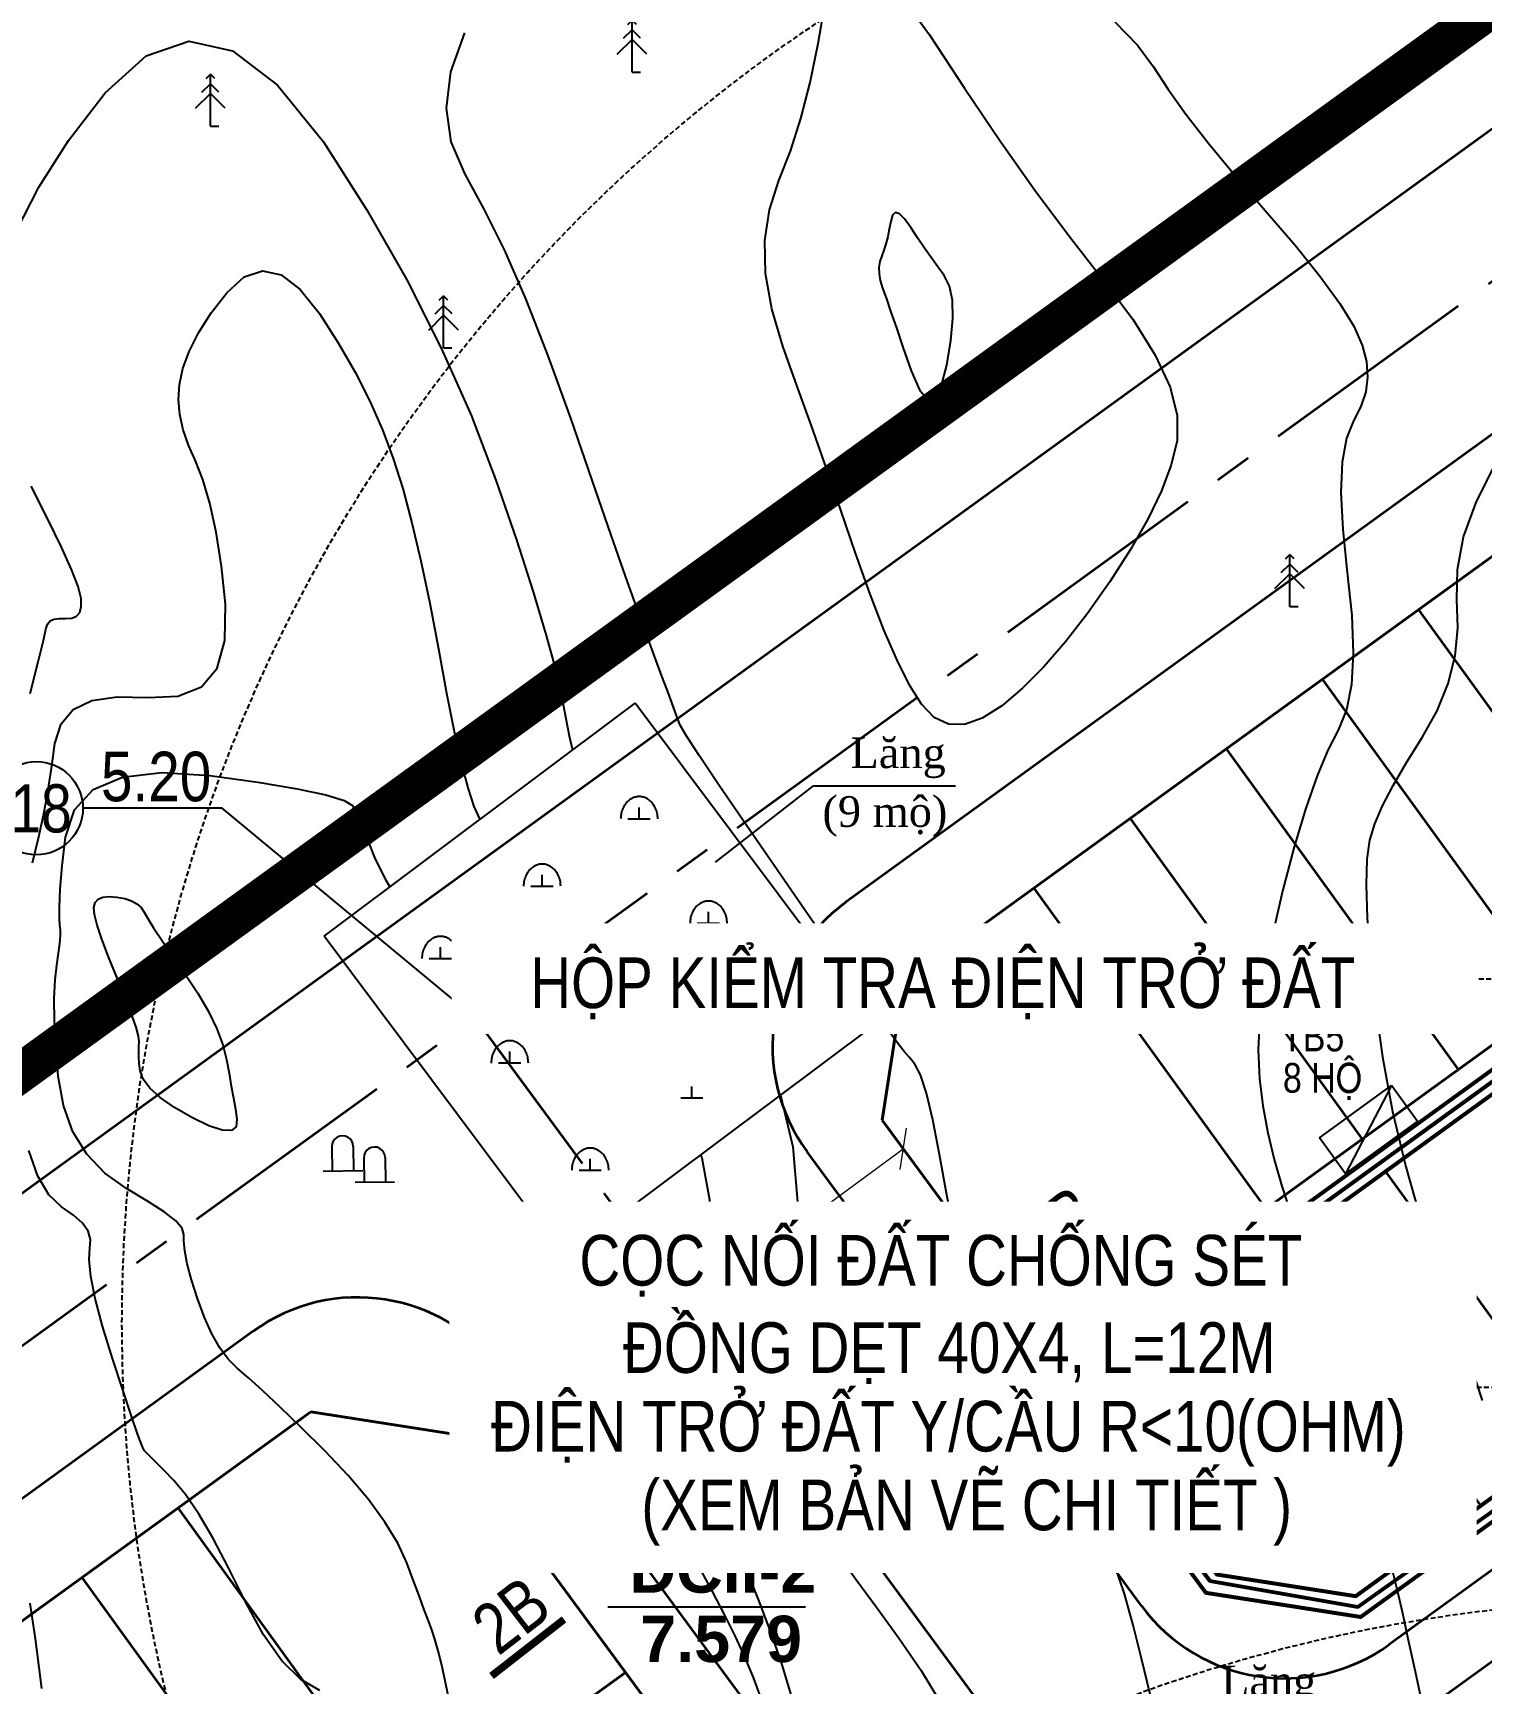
# Model space of a CAD drawing. Extents: x 22709 to 568895, y -41029 to 1932533.
# Drawn here: x 560714.5 to 560787.7, y 1931051.6 to 1931135 of the extents above; entities that cross this region are included whole.
import ezdxf
from ezdxf.enums import TextEntityAlignment as Align

# ---------------------------------------------------------------- set-up
doc = ezdxf.new("R2010")
doc.units = ezdxf.units.MI
doc.header["$MEASUREMENT"] = 0
doc.set_wipeout_variables(frame=1)
doc.header["$PDMODE"] = 1
for name, pattern in [('BORDER2', [0.875, 0.25, -0.125, 0.25, -0.125, 0, -0.125]), ('CENTER2', [1.125, 0.75, -0.125, 0.125, -0.125]), ('CONTINOUS', [0]), ('DASHED2', [0.375, 0.25, -0.125])]:
    doc.linetypes.add(name, pattern=pattern)
doc.layers.get('0').update_dxf_attribs({"color": 8, "linetype": 'CONTINUOUS'})
doc.layers.get('DEFPOINTS').update_dxf_attribs({"color": 8, "linetype": 'CONTINUOUS'})
for name, color, linetype, lineweight in [('1-chieu dai', 8, 'CONTINUOUS', 40), ('1-nghiktHC', 8, 'CONTINUOUS', 60), ('10-TIM', 8, 'CENTER2', 35), ('13-PLO', 8, 'CONTINUOUS', 35), ('4-LE TRONG', 8, 'CONTINUOUS', 40), ('7-LE NGOAI', 8, 'CONTINUOUS', 35), ('D-S-DÂY ĐIỆN 1.5', 200, 'DASHED2', 40), ('EC04', 8, 'CONTINUOUS', 53)]:
    doc.layers.add(name, color=color, linetype=linetype, lineweight=lineweight)
for name, color, linetype in [('1-chieurong', 8, 'CONTINUOUS'), ('1-cotTK', 8, 'CONTINUOUS'), ('1-RANH GIOI QH DX', 8, 'BORDER2'), ('1-toado', 8, 'CONTINUOUS'), ('CHUDIEN', 8, 'CONTINUOUS'), ('DCII', 8, 'CONTINUOUS'), ('DIA VAT', 8, 'CONTINOUS'), ('DM CON', 8, 'CONTINUOUS'), ('ELEC - TEXT', 84, 'CONTINUOUS'), ('lang mo', 8, 'CONTINUOUS'), ('MATCAT', 8, 'CONTINUOUS'), ('MO DL', 8, 'CONTINOUS'), ('PHI LAO', 8, 'CONTINUOUS'), ('Thietbidien', 8, 'CONTINUOUS')]:
    doc.layers.add(name, color=color, linetype=linetype)
doc.styles.add('Do doc', font='VHARIALN.TTF', dxfattribs={"width": 0.9, "oblique": 0.6})
doc.styles.add('HHH', font='VNTIMEI.TTF', dxfattribs={"height": 0.5})
doc.styles.add('K1', font='VHARIALN.TTF', dxfattribs={"height": 250})
doc.styles.add('L1', font='vntimeh.shx', dxfattribs={"width": 0.7})
doc.styles.add('nha', font='VHARIALB.TTF', dxfattribs={"height": 1})
doc.styles.get("Standard").update_dxf_attribs({"font": 'vntimeh.shx'})
doc.styles.add('Tung', font='VHARIAL.TTF', dxfattribs={"width": 0.8})
doc.styles.add('VNARIAL', font='VHARIALN.TTF')
doc.linetypes.add('EN04M', pattern='A,4.505489,-0.889973,2.289537,[1,CHEO22.shx,S=0.898128,R=0,X=0,Y=0.012726],2.215951,-0.947487,["0.4KV",Standard,S=2,R=359.997854,X=0,Y=-0.812412],-8.615751,2.099566,[1,CHEO22.shx,S=0.898128,R=0,X=0,Y=-0.055311],2.405923,-0.889973', length=24.85965)
doc.dimstyles.new('chieu rong', dxfattribs={"dimtxt": 1.5, "dimasz": 1.5, "dimexe": 1, "dimexo": 1, "dimgap": 0.3, "dimtad": 1, "dimdec": 1, "dimzin": 0, "dimdsep": 46, "dimtxsty": 'L1', "dimblk": 'OBLIQUE', "dimcen": 1, "dimclrd": 37, "dimclre": 37, "dimclrt": 7, "dimadec": 0, "dimazin": 0, "dimtfac": 1, "dimtdec": 1, "dimtofl": 0, "dimtmove": 2, "dimatfit": 3, "dimldrblk": 'ARCHTICK', "dimfxl": 1, "dimtfill": 1, "dimtolj": 1, "dimtzin": 0, "dimlwd": 5, "dimlwe": 5, "dimarcsym": 0})
doc.dimstyles.get("Standard").update_dxf_attribs({"dimtxt": 0.18, "dimasz": 0.18, "dimexe": 0.18, "dimexo": 0.0625, "dimgap": 0.09, "dimtad": 0, "dimtih": 1, "dimtoh": 1, "dimdec": 4, "dimzin": 0, "dimdsep": 46, "dimtxsty": 'Standard', "dimcen": 0.09, "dimadec": 0, "dimazin": 0, "dimtfac": 1, "dimtdec": 4, "dimtofl": 0, "dimtmove": 0, "dimatfit": 3, "dimfxl": 1, "dimtolj": 1, "dimtzin": 0, "dimarcsym": 0})

# ---------------------------------------------------------------- blocks, each defined once
blk = doc.blocks.new('mo dl')
at = {"layer": 'MO DL', "linetype": 'Continuous'}
for p, q in [((567245.326, 1932453.97), (567245.326, 1932452.739)), ((567246.405, 1932453.97), (567246.405, 1932452.739)), ((567244.863, 1932452.739), (567246.868, 1932452.739))]:
    blk.add_line(p, q, dxfattribs=at)
blk.add_ellipse((567245.865, 1932453.97), major_axis=(0.54, 0), ratio=0.999995, start_param=-0.000013, end_param=3.14158, dxfattribs=at)
blk = doc.blocks.new('PL')
at = {"layer": 'PHI LAO', "color": 250, "linetype": 'Continuous'}
blk.add_line((569625.727, 1929989.672), (569626.147, 1929989.672), dxfattribs=at)
for points in [[(569625.508, 1929992.078), (569625.727, 1929992.297)], [(569625.946, 1929992.078), (569625.727, 1929992.297)], [(569625.727, 1929989.672), (569625.727, 1929992.297)], [(569624.977, 1929990.575), (569625.727, 1929991.325)], [(569625.301, 1929991.387), (569625.727, 1929991.813)], [(569626.153, 1929991.387), (569625.727, 1929991.813)], [(569626.477, 1929990.575), (569625.727, 1929991.325)]]:
    blk.add_lwpolyline(points, dxfattribs=at)
blk = doc.blocks.new('_Oblique')
at = {"color": 0, "linetype": 'ByBlock', "lineweight": -2}
blk.add_line((-0.5, -0.5), (0.5, 0.5), dxfattribs=at)
blk = doc.blocks.new('*D50')
at = {"layer": '1-chieurong', "color": 37, "lineweight": 5, "transparency": 16777216}
for p, q in [((568113.643, 1931066.953), (568113.643, 1931066.953)), ((568092.497, 1931050.135), (568114.236, 1931066.148))]:
    blk.add_line(p, q, dxfattribs=at)
at = {"layer": 'DEFPOINTS', "color": 0, "lineweight": -3, "transparency": 16777216}
for p in [(568114.236, 1931066.148), (568114.236, 1931066.148), (568092.497, 1931050.135)]:
    blk.add_point(p, dxfattribs=at)
at = {"layer": '1-chieurong', "color": 37, "lineweight": 5, "transparency": 16777216, "xscale": 1.5, "yscale": 1.5, "zscale": 1.5}
for p, rotation in [((568114.236, 1931066.148), 36.37556450031874), ((568092.497, 1931050.135), 216.3755645003187)]:
    blk.add_blockref('_Oblique', p, dxfattribs=dict(at, rotation=rotation))
at = {"layer": '1-chieurong', "color": 7, "lineweight": -3, "transparency": 16777216, "insert": (568102.744, 1931058.987), "char_height": 1.5, "attachment_point": 5, "rotation": 36.37556, "style": 'L1', "bg_fill": 3, "box_fill_scale": 1.25, "bg_fill_color": 9, "bg_fill_true_color": 13158600, "bg_fill_transparency": 0}
blk.add_mtext('\\A1;27.0', dxfattribs=at)
blk = doc.blocks.new('_ARCHTICK')
at = {"color": 0, "linetype": 'ByBlock', "const_width": 0.15}
blk.add_lwpolyline([(-0.5, -0.5), (0.5, 0.5)], dxfattribs=at)
blk = doc.blocks.new('Tu ha the')
at = {"color": 1, "linetype": 'CONTINOUS'}
blk.add_solid([(-1.5, -0.368), (1.5, 1.132), (-1.5, 1.132), (-1.5, -0.368)], dxfattribs=at)
at = {"layer": 'Thietbidien', "color": 1}
for p, q in [((-1.5, -0.368), (-1.5, 1.132)), ((-1.5, 1.132), (1.5, 1.132)), ((1.5, 1.132), (-1.5, -0.368)), ((1.5, -0.368), (1.5, 1.132)), ((-1.5, -0.368), (1.5, -0.368))]:
    blk.add_line(p, q, dxfattribs=at)
blk = doc.blocks.new('A$C5C0861BC')
at = {"layer": '1-nghiktHC', "color": 8, "lineweight": -3, "const_width": 0.2, "flags": 128}
for points in [[(114.585, 375.345), (34.086, 317.064)], [(115.171, 374.535), (34.674, 316.252), (41.495, 306.992), (48.511, 305.898), (64.569, 317.509)], [(34.07, 315.386), (40.934, 306.068), (48.763, 304.847), (64.571, 316.276)]]:
    blk.add_lwpolyline(points, dxfattribs=at)
blk = doc.blocks.new('tmb')
at = {"layer": '1-cotTK', "lineweight": -3, "ltscale": 15, "flags": 128}
blk.add_lwpolyline([(568092.594, 1931072.765), (568079.804, 1931083.359), (568072.762, 1931083.359)], dxfattribs=at)
at = {"layer": '1-RANH GIOI QH DX', "linetype": 'DASHED2', "ltscale": 30, "const_width": 2}
blk.add_lwpolyline([(568411.678, 1930949.543), (568385.601, 1930982.494), (568352.821, 1931025.773), (568320.86, 1931069.918), (568234.454, 1931189.276), (567924.026, 1930964.64), (568247.697, 1930518.199), (568559.192, 1930762.669), (568544.947, 1930780.727), (568483.932, 1930858.072), (568469.374, 1930876.529)], close=True, dxfattribs=at)
at = {"layer": '1-toado'}
blk.add_circle((568070.406, 1931083.359), 2.357, dxfattribs=at)
at = {"layer": '10-TIM', "ltscale": 15, "extrusion": (-0.041472, 0.057309, 0.997495)}
for p, q in [((568265.331, 1931197.787), (567900.788, 1930933.94)), ((568231.426, 1931103.502), (567963.786, 1930909.79))]:
    blk.add_line(p, q, dxfattribs=at)
at = {"layer": '10-TIM', "ltscale": 15}
blk.add_line((568408.265, 1930644.217), (568092.594, 1931072.765), dxfattribs=at)
at = {"layer": '13-PLO'}
for p, q in [((568140.284, 1931093.394), (568152.017, 1931077.187)), ((568135.423, 1931089.876), (568147.157, 1931073.669)), ((568130.563, 1931086.358), (568142.297, 1931070.15)), ((568125.702, 1931082.84), (568137.437, 1931066.631)), ((568120.842, 1931079.322), (568132.57, 1931063.122)), ((568138.61, 1931065.011), (568148.286, 1931051.646)), ((568133.75, 1931061.493), (568143.426, 1931048.128))]:
    blk.add_line(p, q, dxfattribs=at)
at = {"layer": '13-PLO', "flags": 128}
for points in [[(568077.566, 1931048.001), (568089.293, 1931031.799)], [(568072.706, 1931044.483), (568084.433, 1931028.282)]]:
    blk.add_lwpolyline(points, dxfattribs=at)
at = {"layer": '4-LE TRONG', "extrusion": (-0.041472, 0.057309, 0.997495)}
for p, q in [((568230.379, 1931186.378), (567894.192, 1930943.054)), ((568195.369, 1931133.263), (568114.254, 1931074.554)), ((568084.28, 1931052.86), (567954.241, 1930958.741))]:
    blk.add_line(p, q, dxfattribs=at)
at = {"layer": '4-LE TRONG', "ltscale": 0.5}
for p, q in [((568211.148, 1931119.995), (568122.065, 1931055.519)), ((568212.321, 1931118.375), (568123.251, 1931053.909)), ((568137.088, 1931043.555), (568217.947, 1931102.078)), ((568114.254, 1931074.554), (568113.169, 1931067.597)), ((568130.072, 1931044.649), (568113.169, 1931067.597)), ((568084.28, 1931052.86), (568091.296, 1931051.766)), ((568108.199, 1931028.818), (568091.296, 1931051.766)), ((568137.088, 1931043.555), (568130.072, 1931044.649))]:
    blk.add_line(p, q, dxfattribs=at)
at = {"layer": '4-LE TRONG'}
blk.add_line((568100.192, 1931039.688), (567961.93, 1930939.617), dxfattribs=at)
at = {"layer": '7-LE NGOAI', "ltscale": 0.5, "extrusion": (-0.041472, 0.057309, 0.997495)}
for p, q in [((568235.741, 1931184.086), (567897.123, 1930939.003)), ((568191.633, 1931136.731), (568111.349, 1931078.624)), ((568218.898, 1931099.064), (568138.806, 1931041.095)), ((568081.375, 1931056.93), (567949.692, 1930961.621))]:
    blk.add_line(p, q, dxfattribs=at)
at = {"layer": '7-LE NGOAI', "ltscale": 15}
for p, q in [((568126.283, 1931043.048), (568109.38, 1931065.996)), ((568110.802, 1931032.029), (568093.898, 1931054.977))]:
    blk.add_line(p, q, dxfattribs=at)
for centre, start, end in [((568116.626, 1931071.333), 125.8961, 216.37556), ((568133.529, 1931048.386), 216.37556, 305.8961)]:
    blk.add_arc(centre, 9, start, end, dxfattribs=at)
at = {"layer": '7-LE NGOAI', "ltscale": 0.5}
blk.add_arc((568086.652, 1931049.639), 9, 36.37556, 125.8961, dxfattribs=at)
at = {"layer": 'DCII', "linetype": 'Continuous'}
blk.add_line((568099.309, 1931043.002), (568109.297, 1931043.002), dxfattribs=at)
at = {"layer": 'DM CON'}
for points, elevation in [([(568143.529, 1931053.423), (568142.894, 1931055.328), (568142.132, 1931057.539), (568141.26, 1931060.034), (568140.389, 1931062.683), (568139.628, 1931065.354), (568138.997, 1931068.025), (568138.496, 1931070.687), (568138.126, 1931073.312), (568137.87, 1931075.739), (568137.712, 1931077.808), (568137.651, 1931079.493), (568137.685, 1931080.794), (568137.82, 1931081.749), (568138.075, 1931082.572), (568138.469, 1931083.481), (568139.007, 1931084.51), (568139.683, 1931085.667), (568140.473, 1931086.942), (568141.224, 1931088.291), (568141.786, 1931089.666), (568142.134, 1931091.059), (568142.269, 1931092.472), (568142.232, 1931093.911), (568142.255, 1931095.43), (568142.57, 1931097.079), (568143.217, 1931098.868), (568144.191, 1931100.797)], 4), ([(568124.936, 1931123.106), (568126.078, 1931121.922), (568126.885, 1931120.832), (568127.614, 1931119.712), (568128.521, 1931118.436), (568129.65, 1931116.982), (568131.001, 1931115.354), (568132.539, 1931113.577), (568134.05, 1931111.818), (568135.318, 1931110.24), (568136.308, 1931108.874), (568137.015, 1931107.72), (568137.447, 1931106.766), (568137.661, 1931105.936), (568137.714, 1931105.151), (568137.617, 1931104.399), (568137.374, 1931103.672), (568137.008, 1931102.943), (568136.65, 1931102.056), (568136.428, 1931100.856), (568136.364, 1931099.317), (568136.458, 1931097.443), (568136.687, 1931095.281), (568136.91, 1931093.108), (568136.989, 1931091.202), (568136.901, 1931089.607), (568136.641, 1931088.326), (568136.222, 1931087.312), (568135.707, 1931086.291), (568135.158, 1931084.991), (568134.588, 1931083.364), (568134, 1931081.412), (568133.408, 1931079.171), (568132.883, 1931076.874), (568132.497, 1931074.753), (568132.263, 1931072.848), (568132.182, 1931071.162), (568132.247, 1931069.682), (568132.423, 1931068.313), (568132.674, 1931066.961), (568132.993, 1931065.609), (568133.379, 1931064.252), (568133.832, 1931062.867), (568134.348, 1931061.327), (568134.924, 1931059.507), (568135.559, 1931057.386), (568136.251, 1931054.969), (568136.988, 1931052.305), (568137.696, 1931049.681), (568138.304, 1931047.385), (568138.8, 1931045.464), (568139.185, 1931043.916), (568139.473, 1931042.681), (568139.753, 1931041.403), (568140.113, 1931039.725), (568140.568, 1931037.588)], 4.5), ([(568126.715, 1931038.583), (568126.281, 1931040.387), (568125.854, 1931042.073), (568125.421, 1931043.656), (568124.891, 1931045.236), (568124.178, 1931046.909), (568123.267, 1931048.694), (568122.161, 1931050.593), (568120.888, 1931052.602), (568119.619, 1931054.702), (568118.524, 1931056.872), (568117.632, 1931059.108), (568116.946, 1931061.403), (568116.453, 1931063.722), (568116.074, 1931065.862), (568115.73, 1931067.621), (568115.408, 1931068.965), (568115.106, 1931069.892), (568114.821, 1931070.434), (568114.551, 1931070.767), (568114.29, 1931071.073), (568114.038, 1931071.381), (568113.79, 1931071.705), (568113.52, 1931072.079), (568113.079, 1931072.711), (568112.319, 1931073.806), (568111.215, 1931075.399), (568109.772, 1931077.483), (568108.042, 1931079.984), (568106.328, 1931082.47), (568104.935, 1931084.511), (568103.913, 1931086.034), (568103.267, 1931087.035), (568102.965, 1931087.566), (568102.812, 1931087.94), (568102.616, 1931088.468), (568102.344, 1931089.205), (568101.988, 1931090.163), (568101.545, 1931091.359), (568100.99, 1931092.879), (568100.301, 1931094.81), (568099.474, 1931097.165), (568098.511, 1931099.938), (568097.424, 1931103.07), (568096.285, 1931106.226), (568095.169, 1931109.068), (568094.088, 1931111.541), (568093.05, 1931113.641), (568092.087, 1931115.401), (568091.387, 1931117.034), (568091.138, 1931118.749), (568091.37, 1931120.584), (568092.079, 1931122.545)], 5.5), ([(568113.928, 1931124.716), (568115.56, 1931122.45), (568117.336, 1931119.747), (568119.122, 1931117.102), (568120.894, 1931114.6), (568122.644, 1931112.256), (568124.344, 1931110.074), (568125.839, 1931108.07), (568126.976, 1931106.257), (568127.728, 1931104.637), (568128.093, 1931103.207), (568128.086, 1931101.944), (568127.789, 1931100.72), (568127.288, 1931099.405), (568126.598, 1931097.977), (568125.724, 1931096.437), (568124.68, 1931094.805), (568123.555, 1931093.205), (568122.436, 1931091.763), (568121.337, 1931090.501), (568120.261, 1931089.423), (568119.215, 1931088.54), (568118.228, 1931087.913), (568117.327, 1931087.6), (568116.519, 1931087.613), (568115.801, 1931087.952), (568115.166, 1931088.614), (568114.56, 1931089.582), (568113.928, 1931090.836), (568113.263, 1931092.372), (568112.562, 1931094.186), (568111.829, 1931096.253), (568111.081, 1931098.433), (568110.334, 1931100.586), (568109.591, 1931102.685), (568108.858, 1931104.728), (568108.152, 1931106.708), (568107.587, 1931108.601), (568107.276, 1931110.385), (568107.237, 1931112.053), (568107.469, 1931113.611), (568107.948, 1931115.078), (568108.529, 1931116.575), (568109.066, 1931118.223), (568109.535, 1931120.04), (568109.936, 1931122.016), (568110.296, 1931124.064)], 4.5), ([(568070.687, 1931038.868), (568070.556, 1931039.929), (568070.36, 1931041.38), (568070.103, 1931043.191)], 6), ([(568070.093, 1931089.159), (568070.508, 1931090.768), (568070.769, 1931091.838), (568070.892, 1931092.403), (568070.97, 1931092.664), (568071.1, 1931092.825), (568071.296, 1931092.92), (568071.559, 1931092.958), (568071.88, 1931092.951), (568072.194, 1931092.964), (568072.438, 1931093.063), (568072.601, 1931093.258), (568072.68, 1931093.555), (568072.666, 1931093.966), (568072.517, 1931094.565), (568072.19, 1931095.427), (568071.678, 1931096.563), (568070.985, 1931097.972), (568070.141, 1931099.634)], 6), ([(568069.407, 1931112.542), (568070.539, 1931114.748), (568072.04, 1931117.107), (568073.889, 1931119.519), (568075.955, 1931121.391), (568078.11, 1931122.129), (568080.33, 1931121.635), (568082.608, 1931119.908), (568084.92, 1931117.039), (568087.138, 1931113.577), (568089.133, 1931110.071), (568090.883, 1931106.615), (568092.384, 1931103.232), (568093.641, 1931099.949), (568094.68, 1931096.918), (568095.527, 1931094.29), (568096.188, 1931092.091), (568096.665, 1931090.322), (568096.97, 1931088.964), (568097.176, 1931087.901), (568097.353, 1931087.02), (568097.512, 1931086.302)], 6), ([(568103.993, 1931065.838), (568104.046, 1931065.688), (568104.441, 1931063.572), (568104.559, 1931061.252), (568104.422, 1931058.779), (568104.169, 1931056.462), (568103.937, 1931054.607), (568103.75, 1931053.266), (568103.612, 1931052.439), (568103.524, 1931052.081), (568103.487, 1931051.914), (568103.503, 1931051.66), (568103.571, 1931051.272), (568103.691, 1931050.745), (568103.859, 1931050.096), (568104.046, 1931049.433), (568104.225, 1931048.865), (568104.39, 1931048.409), (568104.543, 1931048.067), (568104.685, 1931047.826), (568104.835, 1931047.607), (568105.013, 1931047.331), (568105.221, 1931046.986), (568105.46, 1931046.565), (568105.733, 1931046.056), (568106.06, 1931045.381), (568106.458, 1931044.461), (568106.929, 1931043.284), (568107.472, 1931041.852), (568108.067, 1931040.181), (568108.61, 1931038.378)], 6.5), ([(568084.736, 1931038.779), (568083.774, 1931039.33), (568082.826, 1931040.266), (568081.896, 1931041.59), (568080.988, 1931043.253), (568080.124, 1931044.977), (568079.326, 1931046.482), (568078.599, 1931047.719), (568077.943, 1931048.683), (568077.362, 1931049.385), (568076.866, 1931049.897), (568076.47, 1931050.292), (568076.174, 1931050.582), (568075.976, 1931050.777), (568075.862, 1931050.908), (568075.742, 1931051.168), (568075.529, 1931051.749), (568075.206, 1931052.682), (568074.776, 1931053.965), (568074.256, 1931055.553), (568073.755, 1931057.179), (568073.382, 1931058.576), (568073.156, 1931059.7), (568073.075, 1931060.546), (568073.117, 1931061.132), (568073.148, 1931061.573), (568073.031, 1931061.984), (568072.744, 1931062.387), (568072.288, 1931062.789), (568071.68, 1931063.217), (568071.039, 1931063.825), (568070.481, 1931064.768), (568070.025, 1931066.07)], 6.5), ([(568070.207, 1931080.609), (568070.516, 1931081.847), (568070.785, 1931083.08), (568071.007, 1931084.293), (568071.185, 1931085.482), (568071.347, 1931086.627), (568071.655, 1931087.62), (568072.269, 1931088.352), (568073.217, 1931088.807), (568074.494, 1931088.989), (568076.047, 1931088.954), (568077.569, 1931089.017), (568078.753, 1931089.494), (568079.545, 1931090.437), (568079.941, 1931091.846), (568079.966, 1931093.67), (568079.769, 1931095.598), (568079.5, 1931097.317), (568079.186, 1931098.776), (568078.832, 1931099.968), (568078.449, 1931100.911), (568078.097, 1931101.715), (568077.832, 1931102.49), (568077.666, 1931103.257), (568077.6, 1931104.02), (568077.64, 1931104.784), (568077.809, 1931105.583), (568078.133, 1931106.449), (568078.614, 1931107.387), (568079.252, 1931108.391), (568080.039, 1931109.416), (568080.918, 1931110.212), (568081.834, 1931110.526), (568082.778, 1931110.316), (568083.747, 1931109.582), (568084.73, 1931108.362), (568085.674, 1931106.889), (568086.522, 1931105.398), (568087.266, 1931103.927), (568087.906, 1931102.481), (568088.448, 1931101.043), (568088.932, 1931099.514), (568089.398, 1931097.791), (568089.854, 1931095.858), (568090.3, 1931093.721), (568090.734, 1931091.418), (568091.149, 1931089.182), (568091.533, 1931087.247), (568091.888, 1931085.652), (568092.215, 1931084.397), (568092.531, 1931083.445), (568092.83, 1931082.797)], 6.5), ([(568100.103, 1931062.925), (568100.182, 1931062.704), (568100.346, 1931061.832), (568100.394, 1931060.876), (568100.335, 1931059.857), (568100.217, 1931058.897), (568100.087, 1931058.119), (568099.952, 1931057.543), (568099.817, 1931057.166), (568099.69, 1931056.95), (568099.62, 1931056.679), (568099.657, 1931056.132), (568099.809, 1931055.273), (568100.076, 1931054.104), (568100.448, 1931052.664), (568100.863, 1931051.193), (568101.26, 1931049.932), (568101.627, 1931048.921), (568101.966, 1931048.162), (568102.281, 1931047.626), (568102.615, 1931047.139), (568103.009, 1931046.528), (568103.47, 1931045.763), (568103.996, 1931044.841), (568104.581, 1931043.775), (568105.171, 1931042.647), (568105.717, 1931041.539), (568106.21, 1931040.465), (568106.646, 1931039.427), (568107.024, 1931038.423)], 7), ([(568091.302, 1931038.197), (568091.093, 1931039.184), (568090.901, 1931040.048), (568090.724, 1931040.774), (568090.558, 1931041.364), (568090.399, 1931041.836), (568090.227, 1931042.296), (568090.019, 1931042.853), (568089.771, 1931043.525), (568089.481, 1931044.315), (568089.137, 1931045.219), (568088.676, 1931046.217), (568088.032, 1931047.287), (568087.197, 1931048.427), (568086.173, 1931049.633), (568084.985, 1931050.885), (568083.787, 1931052.075), (568082.731, 1931053.096), (568081.843, 1931053.929), (568081.126, 1931054.575), (568080.569, 1931055.058), (568080.11, 1931055.515), (568079.686, 1931056.085), (568079.284, 1931056.79), (568078.906, 1931057.63), (568078.554, 1931058.586), (568078.257, 1931059.53), (568078.04, 1931060.336), (568077.909, 1931060.984), (568077.859, 1931061.473), (568077.866, 1931061.82), (568077.783, 1931062.128), (568077.461, 1931062.502), (568076.877, 1931062.958), (568076.032, 1931063.501), (568074.961, 1931064.139), (568073.867, 1931064.915), (568072.955, 1931065.871), (568072.259, 1931067.014), (568071.783, 1931068.34), (568071.515, 1931069.822), (568071.386, 1931071.301), (568071.323, 1931072.619), (568071.313, 1931073.748), (568071.355, 1931074.686), (568071.441, 1931075.437), (568071.536, 1931076.04), (568071.602, 1931076.532), (568071.634, 1931076.923), (568071.633, 1931077.216), (568071.602, 1931077.443), (568071.572, 1931077.771), (568071.576, 1931078.369), (568071.619, 1931079.266), (568071.708, 1931080.457), (568071.878, 1931081.892), (568072.335, 1931083.274), (568073.284, 1931084.305), (568074.758, 1931084.935), (568076.749, 1931085.162), (568079.183, 1931085.015), (568081.612, 1931084.679), (568083.59, 1931084.341), (568085.042, 1931084.031), (568085.963, 1931083.752), (568086.391, 1931083.496), (568086.57, 1931083.195), (568086.743, 1931082.785), (568086.954, 1931082.253), (568087.212, 1931081.596), (568087.54, 1931080.795), (568088.061, 1931079.759), (568088.285, 1931079.393)], 7), ([(568108.025, 1931068.857), (568108.647, 1931066.251), (568108.915, 1931063.251), (568108.802, 1931060.165), (568108.521, 1931057.278), (568108.288, 1931054.875), (568108.139, 1931053.004), (568108.08, 1931051.667), (568108.113, 1931050.822), (568108.235, 1931050.224), (568108.446, 1931049.626), (568108.746, 1931048.987), (568109.135, 1931048.298), (568109.617, 1931047.548), (568110.217, 1931046.678), (568110.959, 1931045.631), (568111.847, 1931044.398), (568112.877, 1931042.981), (568114.023, 1931041.4), (568115.139, 1931039.783), (568116.077, 1931038.254), (568116.735, 1931036.982)], 6)]:
    blk.add_lwpolyline(points, dxfattribs=dict(at, elevation=elevation))
for points, elevation in [([(568113.053, 1931110.997), (568113.008, 1931110.696), (568113.016, 1931110.372), (568113.077, 1931110.024), (568113.193, 1931109.639), (568113.365, 1931109.149), (568113.598, 1931108.486), (568113.89, 1931107.64), (568114.241, 1931106.617), (568114.645, 1931105.469), (568115.062, 1931104.503), (568115.456, 1931104.023), (568115.819, 1931104.079), (568116.149, 1931104.673), (568116.438, 1931105.751), (568116.65, 1931107.002), (568116.747, 1931108.112), (568116.721, 1931109.03), (568116.574, 1931109.748), (568116.313, 1931110.283), (568115.989, 1931110.73), (568115.652, 1931111.188), (568115.309, 1931111.673), (568114.963, 1931112.185), (568114.619, 1931112.708), (568114.303, 1931113.147), (568114.042, 1931113.405), (568113.838, 1931113.468), (568113.693, 1931113.334), (568113.601, 1931113.021), (568113.531, 1931112.624), (568113.453, 1931112.242), (568113.362, 1931111.89), (568113.258, 1931111.571), (568113.146, 1931111.281)], 4), ([(568073.385, 1931078.594), (568073.534, 1931078.762), (568073.769, 1931078.864), (568074.088, 1931078.899), (568074.478, 1931078.872), (568074.876, 1931078.794), (568075.218, 1931078.68), (568075.493, 1931078.53), (568075.701, 1931078.345), (568075.857, 1931078.115), (568076.041, 1931077.789), (568076.333, 1931077.315), (568076.748, 1931076.686), (568077.285, 1931075.903), (568077.927, 1931074.98), (568078.57, 1931074.01), (568079.112, 1931073.083), (568079.534, 1931072.215), (568079.837, 1931071.409), (568080.026, 1931070.664), (568080.153, 1931069.97), (568080.266, 1931069.32), (568080.372, 1931068.712), (568080.471, 1931068.148), (568080.548, 1931067.64), (568080.511, 1931067.257), (568080.269, 1931067.07), (568079.808, 1931067.089), (568079.131, 1931067.315), (568078.266, 1931067.73), (568077.388, 1931068.237), (568076.67, 1931068.737), (568076.144, 1931069.214), (568075.81, 1931069.664), (568075.657, 1931070.085), (568075.61, 1931070.468), (568075.591, 1931070.804), (568075.588, 1931071.091), (568075.597, 1931071.333), (568075.609, 1931071.547), (568075.576, 1931071.835), (568075.448, 1931072.301), (568075.218, 1931072.96), (568074.887, 1931073.812), (568074.47, 1931074.829), (568074.052, 1931075.857), (568073.718, 1931076.739), (568073.485, 1931077.449), (568073.353, 1931077.983), (568073.322, 1931078.35)], 8), ([(568093.117, 1931050.619), (568093.092, 1931051.124), (568093.226, 1931051.468), (568093.518, 1931051.652), (568093.95, 1931051.679), (568094.422, 1931051.582), (568094.834, 1931051.393), (568095.169, 1931051.117), (568095.424, 1931050.757), (568095.609, 1931050.32), (568095.77, 1931049.852), (568095.956, 1931049.396), (568096.174, 1931048.959), (568096.425, 1931048.543), (568096.695, 1931048.144), (568096.908, 1931047.743), (568096.99, 1931047.32), (568096.927, 1931046.872), (568096.719, 1931046.403), (568096.378, 1931045.93), (568095.98, 1931045.565), (568095.599, 1931045.419), (568095.246, 1931045.511), (568094.924, 1931045.841), (568094.632, 1931046.394), (568094.356, 1931047.073), (568094.083, 1931047.782), (568093.812, 1931048.506), (568093.544, 1931049.238), (568093.29, 1931049.966)], 8)]:
    blk.add_lwpolyline(points, close=True, dxfattribs=dict(at, elevation=elevation))
at = {"layer": 'EC04', "linetype": 'EN04M', "ltscale": 0.5, "flags": 128}
blk.add_lwpolyline([(568198.088, 1931108.663), (568122.469, 1931053.943), (568129.744, 1931044.322), (568137.213, 1931043.002), (568153.568, 1931054.613)], dxfattribs=at)
at = {"layer": 'lang mo'}
for p, q in [((568084.955, 1931076.9), (568100.68, 1931088.674)), ((568112.827, 1931072.452), (568100.68, 1931088.674)), ((568100.32, 1931082.827), (568101.445, 1931082.827)), ((568100.89, 1931082.827), (568100.89, 1931083.397)), ((568095.413, 1931079.418), (568096.538, 1931079.418)), ((568095.983, 1931079.418), (568095.983, 1931079.988)), ((568104.396, 1931077.55), (568104.396, 1931078.12)), ((568097.101, 1931060.678), (568084.955, 1931076.9)), ((568103.826, 1931077.55), (568104.951, 1931077.55)), ((568090.842, 1931075.765), (568090.842, 1931076.335)), ((568090.272, 1931075.765), (568091.397, 1931075.765)), ((568099.488, 1931074.142), (568099.488, 1931074.712)), ((568098.918, 1931074.142), (568100.043, 1931074.142)), ((568097.101, 1931060.678), (568112.827, 1931072.452)), ((568107.893, 1931072.128), (568109.018, 1931072.128)), ((568108.463, 1931072.128), (568108.463, 1931072.698)), ((568094.347, 1931070.488), (568094.347, 1931071.058)), ((568093.777, 1931070.488), (568094.902, 1931070.488)), ((568102.985, 1931068.719), (568104.11, 1931068.719)), ((568103.555, 1931068.719), (568103.555, 1931069.289)), ((568098.414, 1931065.066), (568098.414, 1931065.636)), ((568097.844, 1931065.066), (568098.969, 1931065.066))]:
    blk.add_line(p, q, dxfattribs=at)
for points in [[(568101.825, 1931082.823), (568101.823, 1931082.896), (568101.817, 1931082.97), (568101.807, 1931083.042), (568101.794, 1931083.114), (568101.776, 1931083.184), (568101.754, 1931083.253), (568101.729, 1931083.32), (568101.7, 1931083.385), (568101.667, 1931083.448), (568101.632, 1931083.507), (568101.593, 1931083.564), (568101.551, 1931083.618), (568101.507, 1931083.668), (568101.459, 1931083.715), (568101.409, 1931083.758), (568101.357, 1931083.797), (568101.303, 1931083.831), (568101.247, 1931083.862), (568101.204, 1931083.882), (568101.161, 1931083.899), (568101.116, 1931083.914), (568101.071, 1931083.926), (568101.026, 1931083.936), (568100.98, 1931083.942), (568100.934, 1931083.946), (568100.888, 1931083.948), (568100.842, 1931083.946), (568100.796, 1931083.942), (568100.75, 1931083.936), (568100.705, 1931083.926), (568100.66, 1931083.914), (568100.615, 1931083.899), (568100.572, 1931083.882), (568100.529, 1931083.862), (568100.473, 1931083.831), (568100.419, 1931083.797), (568100.367, 1931083.758), (568100.317, 1931083.715), (568100.269, 1931083.668), (568100.225, 1931083.618), (568100.183, 1931083.564), (568100.144, 1931083.507), (568100.108, 1931083.448), (568100.076, 1931083.385), (568100.047, 1931083.32), (568100.022, 1931083.253), (568100, 1931083.184), (568099.982, 1931083.114), (568099.968, 1931083.042), (568099.958, 1931082.97), (568099.952, 1931082.896), (568099.95, 1931082.823)], [(568096.918, 1931079.414), (568096.916, 1931079.487), (568096.91, 1931079.561), (568096.9, 1931079.633), (568096.886, 1931079.705), (568096.868, 1931079.775), (568096.847, 1931079.845), (568096.822, 1931079.911), (568096.793, 1931079.976), (568096.76, 1931080.039), (568096.725, 1931080.098), (568096.686, 1931080.155), (568096.643, 1931080.21), (568096.599, 1931080.259), (568096.552, 1931080.306), (568096.501, 1931080.349), (568096.45, 1931080.388), (568096.396, 1931080.423), (568096.339, 1931080.453), (568096.297, 1931080.473), (568096.253, 1931080.49), (568096.209, 1931080.505), (568096.163, 1931080.517), (568096.118, 1931080.527), (568096.073, 1931080.534), (568096.027, 1931080.538), (568095.98, 1931080.539), (568095.934, 1931080.538), (568095.888, 1931080.534), (568095.843, 1931080.527), (568095.798, 1931080.517), (568095.752, 1931080.505), (568095.708, 1931080.49), (568095.664, 1931080.473), (568095.622, 1931080.453), (568095.565, 1931080.423), (568095.511, 1931080.388), (568095.46, 1931080.349), (568095.409, 1931080.306), (568095.362, 1931080.259), (568095.318, 1931080.21), (568095.275, 1931080.155), (568095.236, 1931080.098), (568095.201, 1931080.039), (568095.168, 1931079.976), (568095.139, 1931079.911), (568095.114, 1931079.845), (568095.093, 1931079.775), (568095.075, 1931079.705), (568095.061, 1931079.633), (568095.051, 1931079.561), (568095.045, 1931079.487), (568095.043, 1931079.414)], [(568105.331, 1931077.546), (568105.329, 1931077.62), (568105.323, 1931077.693), (568105.313, 1931077.766), (568105.299, 1931077.837), (568105.281, 1931077.907), (568105.259, 1931077.977), (568105.234, 1931078.043), (568105.205, 1931078.108), (568105.173, 1931078.171), (568105.137, 1931078.23), (568105.098, 1931078.287), (568105.056, 1931078.342), (568105.012, 1931078.391), (568104.964, 1931078.438), (568104.914, 1931078.482), (568104.862, 1931078.52), (568104.808, 1931078.555), (568104.752, 1931078.586), (568104.709, 1931078.605), (568104.666, 1931078.623), (568104.621, 1931078.637), (568104.576, 1931078.65), (568104.531, 1931078.659), (568104.485, 1931078.666), (568104.439, 1931078.67), (568104.393, 1931078.671), (568104.347, 1931078.67), (568104.301, 1931078.666), (568104.255, 1931078.659), (568104.21, 1931078.65), (568104.165, 1931078.637), (568104.12, 1931078.623), (568104.077, 1931078.605), (568104.034, 1931078.586), (568103.978, 1931078.555), (568103.924, 1931078.52), (568103.872, 1931078.482), (568103.822, 1931078.438), (568103.774, 1931078.391), (568103.73, 1931078.342), (568103.688, 1931078.287), (568103.649, 1931078.23), (568103.614, 1931078.171), (568103.581, 1931078.108), (568103.552, 1931078.043), (568103.527, 1931077.977), (568103.505, 1931077.907), (568103.487, 1931077.837), (568103.474, 1931077.766), (568103.464, 1931077.693), (568103.458, 1931077.62), (568103.456, 1931077.546)], [(568091.777, 1931075.76), (568091.775, 1931075.834), (568091.769, 1931075.907), (568091.759, 1931075.98), (568091.745, 1931076.051), (568091.727, 1931076.122), (568091.705, 1931076.191), (568091.68, 1931076.257), (568091.651, 1931076.322), (568091.619, 1931076.385), (568091.583, 1931076.445), (568091.545, 1931076.502), (568091.502, 1931076.556), (568091.458, 1931076.606), (568091.411, 1931076.652), (568091.36, 1931076.696), (568091.309, 1931076.734), (568091.255, 1931076.769), (568091.198, 1931076.8), (568091.156, 1931076.82), (568091.112, 1931076.837), (568091.067, 1931076.852), (568091.022, 1931076.864), (568090.977, 1931076.873), (568090.931, 1931076.88), (568090.885, 1931076.884), (568090.839, 1931076.885), (568090.793, 1931076.884), (568090.747, 1931076.88), (568090.702, 1931076.873), (568090.656, 1931076.864), (568090.611, 1931076.852), (568090.567, 1931076.837), (568090.523, 1931076.82), (568090.481, 1931076.8), (568090.424, 1931076.769), (568090.37, 1931076.734), (568090.318, 1931076.696), (568090.268, 1931076.652), (568090.221, 1931076.606), (568090.176, 1931076.556), (568090.134, 1931076.502), (568090.095, 1931076.445), (568090.06, 1931076.385), (568090.027, 1931076.322), (568089.998, 1931076.257), (568089.973, 1931076.191), (568089.951, 1931076.122), (568089.934, 1931076.051), (568089.92, 1931075.98), (568089.91, 1931075.907), (568089.904, 1931075.834), (568089.902, 1931075.76)], [(568100.423, 1931074.137), (568100.421, 1931074.211), (568100.415, 1931074.284), (568100.405, 1931074.357), (568100.391, 1931074.428), (568100.374, 1931074.499), (568100.352, 1931074.568), (568100.327, 1931074.634), (568100.298, 1931074.699), (568100.265, 1931074.762), (568100.23, 1931074.822), (568100.191, 1931074.878), (568100.149, 1931074.933), (568100.104, 1931074.983), (568100.057, 1931075.029), (568100.007, 1931075.073), (568099.955, 1931075.111), (568099.901, 1931075.146), (568099.845, 1931075.177), (568099.802, 1931075.196), (568099.758, 1931075.214), (568099.714, 1931075.229), (568099.669, 1931075.241), (568099.623, 1931075.25), (568099.578, 1931075.257), (568099.532, 1931075.261), (568099.486, 1931075.262), (568099.44, 1931075.261), (568099.394, 1931075.257), (568099.348, 1931075.25), (568099.303, 1931075.241), (568099.258, 1931075.229), (568099.213, 1931075.214), (568099.17, 1931075.196), (568099.127, 1931075.177), (568099.071, 1931075.146), (568099.016, 1931075.111), (568098.965, 1931075.073), (568098.914, 1931075.029), (568098.867, 1931074.983), (568098.823, 1931074.933), (568098.78, 1931074.878), (568098.742, 1931074.822), (568098.706, 1931074.762), (568098.674, 1931074.699), (568098.645, 1931074.634), (568098.62, 1931074.568), (568098.598, 1931074.499), (568098.58, 1931074.428), (568098.566, 1931074.357), (568098.556, 1931074.284), (568098.55, 1931074.211), (568098.548, 1931074.137)], [(568109.398, 1931072.124), (568109.396, 1931072.197), (568109.39, 1931072.271), (568109.38, 1931072.343), (568109.366, 1931072.415), (568109.348, 1931072.485), (568109.326, 1931072.554), (568109.301, 1931072.621), (568109.272, 1931072.686), (568109.24, 1931072.749), (568109.204, 1931072.808), (568109.165, 1931072.865), (568109.123, 1931072.919), (568109.079, 1931072.969), (568109.031, 1931073.016), (568108.981, 1931073.059), (568108.929, 1931073.098), (568108.875, 1931073.132), (568108.819, 1931073.163), (568108.776, 1931073.183), (568108.733, 1931073.2), (568108.688, 1931073.215), (568108.643, 1931073.227), (568108.598, 1931073.237), (568108.552, 1931073.243), (568108.506, 1931073.247), (568108.46, 1931073.249), (568108.414, 1931073.247), (568108.368, 1931073.243), (568108.322, 1931073.237), (568108.277, 1931073.227), (568108.232, 1931073.215), (568108.188, 1931073.2), (568108.144, 1931073.183), (568108.101, 1931073.163), (568108.045, 1931073.132), (568107.991, 1931073.098), (568107.939, 1931073.059), (568107.889, 1931073.016), (568107.841, 1931072.969), (568107.797, 1931072.919), (568107.755, 1931072.865), (568107.716, 1931072.808), (568107.681, 1931072.749), (568107.648, 1931072.686), (568107.619, 1931072.621), (568107.594, 1931072.554), (568107.572, 1931072.485), (568107.554, 1931072.415), (568107.541, 1931072.343), (568107.531, 1931072.271), (568107.525, 1931072.197), (568107.523, 1931072.124)], [(568095.282, 1931070.484), (568095.28, 1931070.557), (568095.274, 1931070.63), (568095.264, 1931070.703), (568095.25, 1931070.775), (568095.232, 1931070.845), (568095.211, 1931070.914), (568095.186, 1931070.981), (568095.157, 1931071.046), (568095.124, 1931071.109), (568095.089, 1931071.168), (568095.05, 1931071.225), (568095.007, 1931071.279), (568094.963, 1931071.329), (568094.916, 1931071.376), (568094.865, 1931071.419), (568094.814, 1931071.458), (568094.76, 1931071.492), (568094.703, 1931071.523), (568094.661, 1931071.543), (568094.617, 1931071.56), (568094.573, 1931071.575), (568094.527, 1931071.587), (568094.482, 1931071.597), (568094.437, 1931071.603), (568094.391, 1931071.607), (568094.345, 1931071.609), (568094.298, 1931071.607), (568094.252, 1931071.603), (568094.207, 1931071.597), (568094.162, 1931071.587), (568094.116, 1931071.575), (568094.072, 1931071.56), (568094.028, 1931071.543), (568093.986, 1931071.523), (568093.929, 1931071.492), (568093.875, 1931071.458), (568093.824, 1931071.419), (568093.773, 1931071.376), (568093.726, 1931071.329), (568093.682, 1931071.279), (568093.639, 1931071.225), (568093.6, 1931071.168), (568093.565, 1931071.109), (568093.532, 1931071.046), (568093.503, 1931070.981), (568093.478, 1931070.914), (568093.457, 1931070.845), (568093.439, 1931070.775), (568093.425, 1931070.703), (568093.415, 1931070.63), (568093.409, 1931070.557), (568093.407, 1931070.484)], [(568099.349, 1931065.061), (568099.347, 1931065.135), (568099.341, 1931065.208), (568099.331, 1931065.281), (568099.317, 1931065.352), (568099.299, 1931065.423), (568099.278, 1931065.492), (568099.253, 1931065.558), (568099.224, 1931065.623), (568099.191, 1931065.686), (568099.156, 1931065.746), (568099.117, 1931065.803), (568099.074, 1931065.857), (568099.03, 1931065.907), (568098.983, 1931065.953), (568098.932, 1931065.997), (568098.881, 1931066.035), (568098.827, 1931066.07), (568098.77, 1931066.101), (568098.728, 1931066.121), (568098.684, 1931066.138), (568098.64, 1931066.153), (568098.594, 1931066.165), (568098.549, 1931066.174), (568098.504, 1931066.181), (568098.458, 1931066.185), (568098.412, 1931066.186), (568098.365, 1931066.185), (568098.319, 1931066.181), (568098.274, 1931066.174), (568098.229, 1931066.165), (568098.183, 1931066.153), (568098.139, 1931066.138), (568098.095, 1931066.121), (568098.053, 1931066.101), (568097.996, 1931066.07), (568097.942, 1931066.035), (568097.891, 1931065.997), (568097.84, 1931065.953), (568097.793, 1931065.907), (568097.749, 1931065.857), (568097.706, 1931065.803), (568097.667, 1931065.746), (568097.632, 1931065.686), (568097.599, 1931065.623), (568097.571, 1931065.558), (568097.545, 1931065.492), (568097.524, 1931065.423), (568097.506, 1931065.352), (568097.492, 1931065.281), (568097.482, 1931065.208), (568097.476, 1931065.135), (568097.474, 1931065.061)]]:
    blk.add_lwpolyline(points, dxfattribs=at)
at = {"layer": 'MATCAT', "const_width": 0.38}
for points in [[(568121.509, 1931059.233), (568125.174, 1931062.091)], [(568093.42, 1931039.506), (568097.085, 1931042.364)]]:
    blk.add_lwpolyline(points, dxfattribs=at)
for p in [(-1525.2, 1130.888, 5.5), (-1546.521, 1128.16, 5.5), (-1534.729, 1116.954, 5.5), (-1491.951, 1103.885, 3.5)]:
    blk.add_blockref('PL', p)
at = {"layer": 'CHUDIEN', "linetype": 'Continuous', "xscale": 1.499999998949282, "yscale": 1.499999998949282, "zscale": 1.499999998949282, "rotation": 35.87407462635034}
blk.add_blockref('Tu ha the', (568138.095, 1931066.649), dxfattribs=at)
at = {"layer": 'DIA VAT', "rotation": 0.8303822503016178}
for p in [(28905.49, -9405.51), (28907.1, -9406.076), (28925.836, -9422.498)]:
    blk.add_blockref('mo dl', p, dxfattribs=at)
at = {"layer": '1-chieu dai', "lineweight": -3, "insert": (568111.901, 1931051.942, -7), "char_height": 2.5, "attachment_point": 5, "rotation": 306.37556, "style": 'Do doc'}
blk.add_mtext('\\A1;58.25/0.012', dxfattribs=at)
at = {"layer": '1-cotTK', "style": 'K1'}
blk.add_text('5.20', height=2.5008, dxfattribs=at).set_placement((568073.676, 1931083.716, 28.474))
at = {"layer": '1-toado', "style": 'K1'}
blk.add_text('18', height=2.4307, dxfattribs=at).set_placement((568069.099, 1931082.139, 27.677))
at = {"layer": 'DCII', "linetype": 'Continuous', "style": 'nha'}
for s, p in [('Dcii-2', (568100.394, 1931043.714)), ('7.579', (568100.939, 1931040.209))]:
    blk.add_text(s, height=2.34, dxfattribs=at).set_placement(p)
at = {"layer": 'lang mo', "style": 'HHH'}
for s, p in [('L¨ng', (568111.57, 1931085.389, 3.092)), ('(9 mé)', (568110.152, 1931082.42, 3.092)), ('L¨ng', (568130.307, 1931038.482, 3.092))]:
    blk.add_text(s, height=1.5521, dxfattribs=at).set_placement(p)
at = {"layer": 'MATCAT', "style": 'VNARIAL'}
for s, p in [('tb5', (568133.385, 1931071.074, -0.396)), ('8 hé', (568133.432, 1931068.985, -0.396))]:
    blk.add_text(s, height=1.5, dxfattribs=at).set_placement(p)
at = {"layer": 'MATCAT', "style": 'K1'}
for p in [(568121.492, 1931060.216), (568093.763, 1931040.485)]:
    blk.add_text('2b', height=2.56, rotation=37.61085, dxfattribs=at).set_placement(p)
at = {"layer": 'lang mo'}
blk.add_leader([(568104.737, 1931080.629), (568109.696, 1931084.495), (568116.872, 1931084.495)], dimstyle='STANDARD', override={"dimgap": 0.09, "dimtad": 0, "dimfxl": 0.18, "dimtfill": 1, "dimarcsym": 1}, dxfattribs=at)
at = {"layer": '1-chieurong', "lineweight": -3}
dim = blk.add_aligned_dim(p1=(568092.497, 1931050.135), p2=(568114.236, 1931066.148), distance=0, dimstyle='chieu rong', dxfattribs=at)
dim.commit()
dim.dimension.update_dxf_attribs({"geometry": '*D50', "text_midpoint": (568102.744, 1931058.987)})
at = {"lineweight": -3}
blk.add_blockref('A$C5C0861BC', (568088.602, 1930737.64), dxfattribs=at)

msp = doc.modelspace()

# ---------------------------------------------------------------- block references
at = {"layer": 'D-S-DÂY ĐIỆN 1.5', "lineweight": -3}
msp.add_blockref('tmb', (-7355.76, 12.496), dxfattribs=at)

# ---------------------------------------------------------------- next in the draw order: linework, layer by layer
at = {"layer": 'D-S-DÂY ĐIỆN 1.5', "lineweight": -3, "elevation": 3.122, "flags": 128}
for points in [[(560787.577, 1931087.239), (560796.978, 1931087.239), (560802.103, 1931071.087)], [(560787.46, 1931066.591), (560799.808, 1931066.591), (560801.955, 1931068.114)]]:
    msp.add_lwpolyline(points, dxfattribs=at)
at = {"layer": 'D-S-DÂY ĐIỆN 1.5', "lineweight": -3}
for centre in [(560797.977, 1931069.836), (560671.702, 1930978.493), (560797.415, 1930976.873)]:
    msp.add_circle(centre, 79, dxfattribs=at)

# ---------------------------------------------------------------- next in the draw order: wipeouts: each hides what was drawn before it
for points in [[(560735.653, 1931090.033), (560787.577, 1931090.033), (560787.577, 1931084.445), (560735.653, 1931084.445)], [(560787.46, 1931075.974), (560735.535, 1931075.974), (560735.535, 1931057.208), (560787.46, 1931057.208)]]:
    msp.add_wipeout(points).translate(0, 0, 3.122).dxf.layer = 'ELEC - TEXT'

# ---------------------------------------------------------------- next in the draw order: texts
at = {"layer": 'ELEC - TEXT', "style": 'Tung', "width": 0.8}
for s, p in [('hép kiÓm tra ®iÖn trë ®Êt', (560760.473, 1931087.035, 6.328)), ('cäc nèi ®Êt chèng sÐt', (560760.381, 1931073.012, 6.328)), ('§åNG DÑT 40X4, L=12M', (560760.804, 1931068.597, 6.328)), ('®iÖn trë ®Êt y/cÇu r<10(ohm)', (560760.759, 1931064.626, 6.328)), ('(xem B¶N VÏ chi tiÕt )', (560761.684, 1931060.645, 6.328))]:
    msp.add_text(s, height=2.56, dxfattribs=at).set_placement(p, align=Align.MIDDLE_CENTER)

doc.saveas('drawing.dxf')
